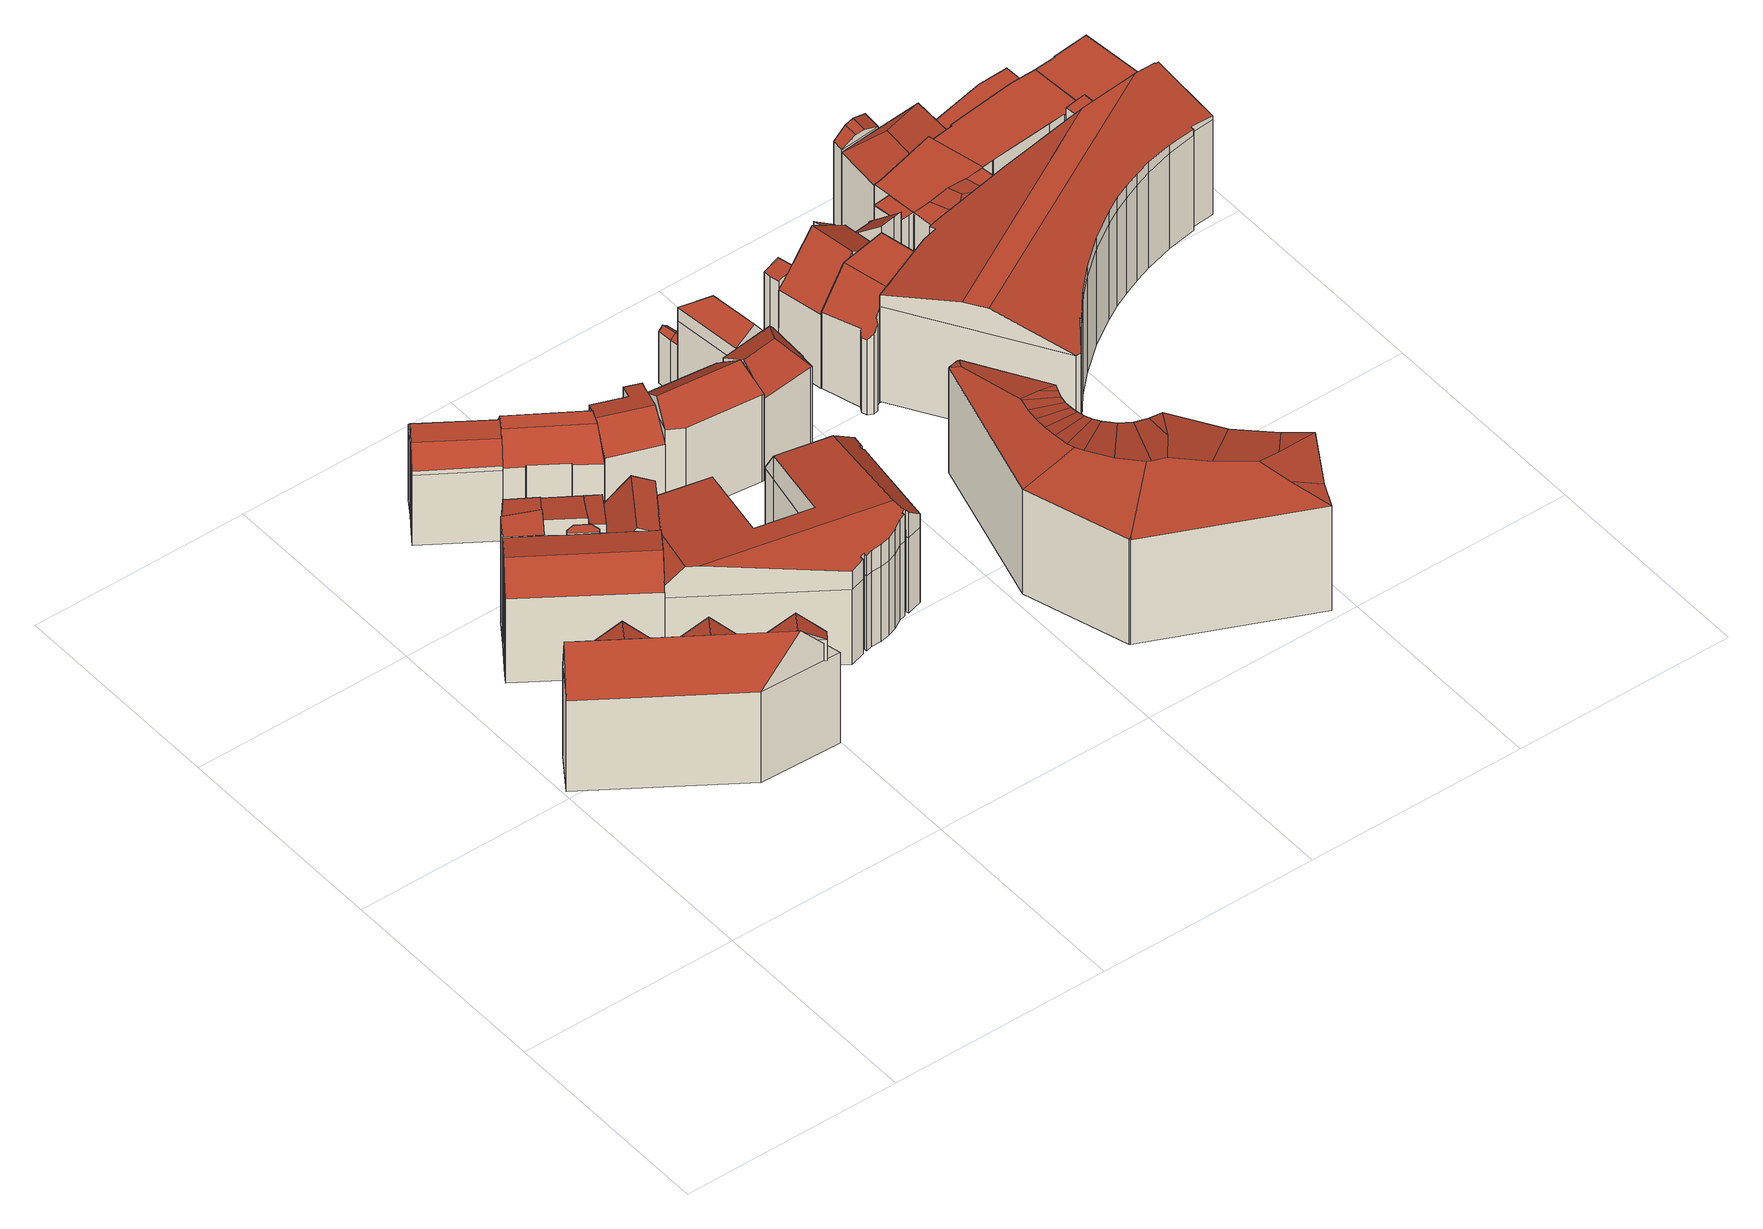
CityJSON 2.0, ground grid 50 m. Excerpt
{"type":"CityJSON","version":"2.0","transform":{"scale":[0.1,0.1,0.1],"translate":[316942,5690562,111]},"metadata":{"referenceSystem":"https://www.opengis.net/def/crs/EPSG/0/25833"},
"CityObjects":{
"building1":{"type":"Building","attributes":{"name":"Bürgeramt-Stadthaus","Gemeindeschluessel":14713000,"Dachneigung":24.89,"Dachorientierung":124.09,"MittlereTraufHoehe":135.32,"QualitaetDacherkennung":100,"ObjektHoehe":34.15,"BodenHoehe":111.83,"Geometrietyp2DReferenz":"3000","AbsoluteHoehe":145.97,"Dachflaeche":1051.51,"function":"31001_3012","roofType":"3100","measuredHeight":34.15,"storeysAboveGround":11},"children":["building1-1","building1-2","building1-3"],"geometry":[{"type":"MultiSurface","lod":"2","boundaries":[[[0,1,2,3]],[[1,4,5,2]],[[4,6,7,5]],[[6,0,3,7]],[[4,1,8]],[[0,6,9]],[[1,0,9,8]],[[6,4,8,9]],[[3,2,5,7]]],"semantics":{"surfaces":[{"type":"WallSurface"},{"type":"RoofSurface"},{"type":"GroundSurface"}],"values":[0,0,0,0,0,0,1,1,2]}}]},
"building1-1":{"type":"BuildingPart","attributes":{"Dachneigung":48.96,"Dachorientierung":-146.12,"MittlereTraufHoehe":140.83,"QualitaetDacherkennung":100,"BodenHoehe":135.32,"ObjektTeilHoehe":10.65,"Geometrietyp2DReferenz":"3000","AbsoluteHoehe":145.97,"Dachflaeche":59.89,"roofType":"3100","measuredHeight":10.65,"storeysAboveGround":4},"parents":["building1"],"geometry":[{"type":"MultiSurface","lod":"2","boundaries":[[[10,11,12,13]],[[11,14,15,12]],[[10,16,17]],[[14,11,18]],[[16,14,18,17]],[[11,10,17,18]],[[15,19,13,12]],[[14,16,19,15]],[[16,10,13,19]]],"semantics":{"surfaces":[{"type":"WallSurface"},{"type":"RoofSurface"},{"type":"GroundSurface"}],"values":[0,0,0,0,1,1,2,0,0]}}]},
"building1-2":{"type":"BuildingPart","attributes":{"Dachneigung":49.05,"Dachorientierung":-146.12,"MittlereTraufHoehe":140.83,"QualitaetDacherkennung":100,"BodenHoehe":135.32,"ObjektTeilHoehe":10.65,"Geometrietyp2DReferenz":"3000","AbsoluteHoehe":145.97,"Dachflaeche":60.77,"roofType":"3100","measuredHeight":10.65,"storeysAboveGround":4},"parents":["building1"],"geometry":[{"type":"MultiSurface","lod":"2","boundaries":[[[20,21,22,23]],[[21,24,25,22]],[[24,26,27,25]],[[26,20,23,27]],[[24,21,28]],[[20,26,29]],[[21,20,29,28]],[[26,24,28,29]],[[23,22,25,27]]],"semantics":{"surfaces":[{"type":"WallSurface"},{"type":"RoofSurface"},{"type":"GroundSurface"}],"values":[0,0,0,0,0,0,1,1,2]}}]},
"building1-3":{"type":"BuildingPart","attributes":{"Dachneigung":49.07,"Dachorientierung":-146.12,"MittlereTraufHoehe":140.83,"QualitaetDacherkennung":100,"BodenHoehe":135.32,"ObjektTeilHoehe":10.65,"Geometrietyp2DReferenz":"3000","AbsoluteHoehe":145.97,"Dachflaeche":55.73,"roofType":"3100","measuredHeight":10.65,"storeysAboveGround":4},"parents":["building1"],"geometry":[{"type":"MultiSurface","lod":"2","boundaries":[[[30,31,32,33]],[[31,34,35,32]],[[34,36,37,35]],[[36,30,33,37]],[[34,31,38]],[[30,36,39]],[[31,30,39,38]],[[36,34,38,39]],[[33,32,35,37]]],"semantics":{"surfaces":[{"type":"WallSurface"},{"type":"RoofSurface"},{"type":"GroundSurface"}],"values":[0,0,0,0,0,0,1,1,2]}}]},
"building2":{"type":"Building","attributes":{"Gemeindeschluessel":14713000,"Geometrietyp2DReferenz":"3000","function":"31001_9998","roofType":"9999"},"children":["building2-1","building2-2","building2-3","building2-4","building2-5","building2-6","building2-7"]},
"building2-1":{"type":"BuildingPart","attributes":{"Dachtyp_tdc":"tdcPolyFlatRoof","Dachneigung":0,"QualitaetDacherkennung":41,"Geometrietyp2DReferenz":"3000","roofType":"1000","measuredHeight":27.68},"parents":["building2"],"geometry":[{"type":"MultiSurface","lod":"2","boundaries":[[[40,41,42,43,44]],[[41,45,46,42]],[[45,47,48,46]],[[47,49,50,48]],[[49,51,52,53,50]],[[51,49,47,45,41,40]],[[43,42,46,48,50,53]],[[44,52,51,40]],[[44,43,53,52]]],"semantics":{"surfaces":[{"type":"WallSurface"},{"type":"RoofSurface"},{"type":"GroundSurface"},{"type":"ClosureSurface"}],"values":[0,0,0,0,0,1,2,0,3]}}]},
"building2-2":{"type":"BuildingPart","attributes":{"Dachtyp_tdc":"tdcPolyFlatRoof","Dachneigung":3.65,"QualitaetDacherkennung":38,"Geometrietyp2DReferenz":"3000","roofType":"2100","measuredHeight":24.74},"parents":["building2"],"geometry":[{"type":"MultiSurface","lod":"2","boundaries":[[[54,55,56,57]],[[55,58,59,60,56]],[[55,54,61,62,58]],[[60,63,57,56]],[[62,59,58]],[[63,60,59,62,61]],[[57,63,61,54]]],"semantics":{"surfaces":[{"type":"WallSurface"},{"type":"RoofSurface"},{"type":"GroundSurface"},{"type":"ClosureSurface"}],"values":[0,0,1,2,0,3,3]}}]},
"building2-3":{"type":"BuildingPart","attributes":{"Dachtyp_tdc":"tdcGableRoof","Dachneigung":59.49,"QualitaetDacherkennung":25,"Geometrietyp2DReferenz":"3000","roofType":"3100","measuredHeight":28.6},"parents":["building2"],"geometry":[{"type":"MultiSurface","lod":"2","boundaries":[[[52,64,65,66,53]],[[67,68,69,70,71]],[[68,72,73,69]],[[72,74,75,73]],[[74,76,77,75]],[[76,78,79,77]],[[78,80,81,79]],[[82,44,43,83]],[[78,76,74,72,68]],[[68,67,84,85,64,52,44,82,80,78]],[[43,53,66,70,69,73,75,77,79,81,83]],[[52,53,43,44]],[[67,71,84]],[[85,65,64]],[[71,70,66,65]],[[71,65,85,84]],[[82,83,81,80]]],"semantics":{"surfaces":[{"type":"WallSurface"},{"type":"RoofSurface"},{"type":"GroundSurface"},{"type":"ClosureSurface"}],"values":[0,0,0,0,0,0,0,0,1,1,2,3,0,0,3,3,3]}}]},
"building2-4":{"type":"BuildingPart","attributes":{"Dachtyp_tdc":"tdcPolyFlatRoof","Dachneigung":8.69,"QualitaetDacherkennung":30,"Geometrietyp2DReferenz":"3000","roofType":"2100","measuredHeight":25.37},"parents":["building2"],"geometry":[{"type":"MultiSurface","lod":"2","boundaries":[[[86,87,88,89]],[[87,90,91,92,88]],[[93,94,95,96,97]],[[98,86,89,99,100]],[[98,94,93,101,90,87,86]],[[89,88,92,97,96,99]],[[101,91,90]],[[93,97,92,91,101]],[[100,95,94,98]],[[99,96,95,100]]],"semantics":{"surfaces":[{"type":"WallSurface"},{"type":"RoofSurface"},{"type":"GroundSurface"},{"type":"ClosureSurface"}],"values":[0,0,0,0,1,2,0,3,0,3]}}]},
"building2-5":{"type":"BuildingPart","attributes":{"Dachtyp_tdc":"tdcPolyFlatRoof","Dachneigung":7.06,"QualitaetDacherkennung":41,"Geometrietyp2DReferenz":"3000","roofType":"2100","measuredHeight":24.85},"parents":["building2"],"geometry":[{"type":"MultiSurface","lod":"2","boundaries":[[[59,93,97,60]],[[91,102,61,63,92]],[[91,101,93,59,62,102]],[[63,60,97,92]],[[62,61,102]],[[59,60,63,61,62]],[[92,97,93,101,91]]],"semantics":{"surfaces":[{"type":"WallSurface"},{"type":"RoofSurface"},{"type":"GroundSurface"},{"type":"ClosureSurface"}],"values":[0,0,1,2,0,3,3]}}]},
"building2-6":{"type":"BuildingPart","attributes":{"Dachtyp_tdc":"tdcPolyFlatRoof","Dachneigung":0,"QualitaetDacherkennung":68,"Geometrietyp2DReferenz":"3000","roofType":"1000","measuredHeight":27.63},"parents":["building2"],"geometry":[{"type":"MultiSurface","lod":"2","boundaries":[[[103,104,82,83,63,61]],[[105,106,54,57,81,80]],[[106,105,104,103]],[[63,83,81,57]],[[80,82,104,105]],[[80,81,83,82]],[[61,54,106,103]],[[61,63,57,54]]],"semantics":{"surfaces":[{"type":"WallSurface"},{"type":"RoofSurface"},{"type":"GroundSurface"},{"type":"ClosureSurface"}],"values":[0,0,1,2,0,3,0,3]}}]},
"building2-7":{"type":"BuildingPart","attributes":{"Dachtyp_tdc":"tdcGableRoof","Dachneigung":52.25,"QualitaetDacherkennung":9,"Geometrietyp2DReferenz":"3000","roofType":"3100","measuredHeight":28.27},"parents":["building2"],"geometry":[{"type":"MultiSurface","lod":"2","boundaries":[[[107,71,70,108]],[[95,107,108,96]],[[107,95,109]],[[71,107,109,110,84]],[[95,100,65,85,110,109]],[[108,70,66,99,96]],[[65,66,70,71]],[[100,99,66,65]],[[95,96,99,100]],[[84,110,85]],[[71,84,85,65]]],"semantics":{"surfaces":[{"type":"WallSurface"},{"type":"RoofSurface"},{"type":"GroundSurface"},{"type":"ClosureSurface"}],"values":[0,0,0,1,1,2,3,0,3,0,3]}}]},
"building3":{"type":"Building","attributes":{"Dachtyp_tdc":"tdcFreeFormRoof","Gemeindeschluessel":14713000,"Dachneigung":44.05,"QualitaetDacherkennung":53,"Geometrietyp2DReferenz":"3000","function":"31001_9998","roofType":"5000","measuredHeight":23.63},"geometry":[{"type":"MultiSurface","lod":"2","boundaries":[[[111,112,113,114]],[[112,115,116,113]],[[115,117,118,116]],[[117,119,120,118]],[[119,121,122,120]],[[121,123,124,122]],[[123,125,126,124]],[[125,127,128,126]],[[127,129,130,128]],[[129,131,132,130]],[[131,133,134,132]],[[133,135,136,134]],[[135,137,138,136]],[[137,139,140,138]],[[139,111,114,140]],[[141,142,143,144]],[[145,146,147,148,117,115,149,150,151,152,153]],[[142,145,153,143]],[[133,143,153,135]],[[135,153,152,137]],[[137,152,151,139]],[[139,151,150,111]],[[111,150,149,112]],[[112,149,115]],[[119,148,147,121]],[[117,148,119]],[[121,147,146,123]],[[123,146,145,125]],[[125,145,142,127]],[[131,144,143,133]],[[129,141,144,131]],[[127,142,141,129]],[[114,113,116,118,120,122,124,126,128,130,132,134,136,138,140]]],"semantics":{"surfaces":[{"type":"WallSurface"},{"type":"RoofSurface"},{"type":"GroundSurface"}],"values":[0,0,0,0,0,0,0,0,0,0,0,0,0,0,0,1,1,1,0,0,0,0,0,0,0,0,0,0,0,0,0,0,2]}}]},
"building4":{"type":"Building","attributes":{"Gemeindeschluessel":14713000,"Geometrietyp2DReferenz":"3000","function":"31001_9998","roofType":"9999"},"children":["building4-1","building4-2"]},
"building4-1":{"type":"BuildingPart","attributes":{"Dachtyp_tdc":"tdcPolyFlatRoof","Dachneigung":18.96,"QualitaetDacherkennung":36,"Geometrietyp2DReferenz":"3000","roofType":"2100","measuredHeight":18.12},"parents":["building4"],"geometry":[{"type":"MultiSurface","lod":"2","boundaries":[[[154,155,156,157]],[[155,158,159,156]],[[158,160,161,159]],[[162,160,158,155,154,163]],[[164,157,156,159,161,165]],[[154,157,164,163]],[[165,161,160,162]],[[164,165,162,163]]],"semantics":{"surfaces":[{"type":"WallSurface"},{"type":"RoofSurface"},{"type":"GroundSurface"},{"type":"ClosureSurface"}],"values":[0,0,0,1,2,3,3,3]}}]},
"building4-2":{"type":"BuildingPart","attributes":{"Dachtyp_tdc":"tdcCutGableRoof","Dachneigung":50.94,"QualitaetDacherkennung":63,"Geometrietyp2DReferenz":"3000","roofType":"9999","measuredHeight":24.36},"parents":["building4"],"geometry":[{"type":"MultiSurface","lod":"2","boundaries":[[[166,167,168,169]],[[167,170,154,157,168]],[[171,172,173,161,160]],[[172,174,175,173]],[[174,176,177,175]],[[176,178,179,177]],[[178,180,181,179]],[[180,182,183,181]],[[182,184,185,183]],[[184,186,187,185]],[[186,188,189,187]],[[188,190,191,189]],[[190,192,193,191]],[[192,194,195,193]],[[194,166,169,195]],[[176,174,172,171,196,197,170,167,166,194]],[[192,190,188,186,184,182,180,178]],[[194,192,178,176]],[[169,168,157,164,165,161,173,175,177,179,181,183,185,187,189,191,193,195]],[[163,154,170,197]],[[163,164,157,154]],[[162,163,197,196]],[[162,165,164,163]],[[171,160,162,196]],[[160,161,165,162]]],"semantics":{"surfaces":[{"type":"WallSurface"},{"type":"RoofSurface"},{"type":"GroundSurface"},{"type":"ClosureSurface"}],"values":[0,0,0,0,0,0,0,0,0,0,0,0,0,0,0,1,1,1,2,0,3,0,3,0,3]}}]},
"building5":{"type":"Building","attributes":{"Dachtyp_tdc":"tdcFreeFormRoof","Gemeindeschluessel":14713000,"Dachneigung":3.99,"QualitaetDacherkennung":15,"Geometrietyp2DReferenz":"3000","function":"31001_9998","roofType":"5000","measuredHeight":27.13},"geometry":[{"type":"MultiSurface","lod":"2","boundaries":[[[198,199,200,201]],[[202,203,204,205,199,198]],[[206,207,208,209]],[[210,211,207,206]],[[209,208,203,202]],[[212,213,214,215]],[[215,214,216,217]],[[217,216,218,219]],[[219,218,220,221]],[[221,220,222,223]],[[223,222,224,225]],[[225,224,226,227]],[[227,226,211,210]],[[228,229,230,231,232,233,234,235,236,237,238,239,240,241,242,243,244,245,246,247,248,249,250,251,252,253,254,255,256,257,258,259,260,261,262,263]],[[219,221,229,228]],[[221,223,230,229]],[[223,225,231,230]],[[225,227,232,231]],[[227,210,233,232]],[[210,206,234,233]],[[206,209,235,234]],[[209,202,236,235]],[[202,198,237,236]],[[198,201,238,237]],[[201,264,239,238]],[[264,265,240,239]],[[265,266,241,240]],[[266,267,242,241]],[[267,268,243,242]],[[268,269,244,243]],[[269,270,245,244]],[[270,271,246,245]],[[271,272,247,246]],[[272,273,248,247]],[[273,274,249,248]],[[274,275,250,249]],[[275,276,251,250]],[[276,277,252,251]],[[277,278,253,252]],[[278,279,254,253]],[[279,280,255,254]],[[280,281,256,255]],[[281,282,257,256]],[[282,283,258,257]],[[283,284,259,258]],[[284,285,260,259]],[[285,212,261,260]],[[212,215,262,261]],[[215,217,263,262]],[[217,219,228,263]],[[211,226,224,222,220,218,216,214,213,286,287,204,203,208,207]],[[199,205,200]],[[288,289,290,291,292]],[[293,277,294,295,296,297,298,299,300]],[[301,302,293,300,287,286,303,304,305,306,307]],[[308,309,288,292,200,205,204,287,300,299]],[[269,309,308,270]],[[268,288,309,269]],[[270,308,299,271]],[[281,307,306,282]],[[280,301,307,281]],[[282,306,305,283]],[[283,305,304,284]],[[284,304,303,285]],[[285,303,286,213,212]],[[279,302,301,280]],[[278,293,302,279]],[[271,299,298,272]],[[272,298,297,273]],[[273,297,296,274]],[[274,296,295,275]],[[275,295,294,276]],[[276,294,277]],[[277,293,278]],[[264,292,291,265]],[[201,200,292,264]],[[265,291,290,266]],[[266,290,289,267]],[[267,289,288,268]]],"semantics":{"surfaces":[{"type":"WallSurface"},{"type":"GroundSurface"},{"type":"RoofSurface"}],"values":[0,0,0,0,0,0,0,0,0,0,0,0,0,1,0,0,0,0,0,0,0,0,0,0,0,0,0,0,0,0,0,0,0,0,0,0,0,0,0,0,0,0,0,0,0,0,0,0,0,0,2,2,2,2,2,2,0,0,0,0,0,0,0,0,0,0,0,0,0,0,0,0,0,0,0,0,0,0,0]}}]},
"building6":{"type":"Building","attributes":{"Dachtyp_tdc":"tdcFreeFormRoof","Gemeindeschluessel":14713000,"Dachneigung":37.23,"QualitaetDacherkennung":17,"Geometrietyp2DReferenz":"3000","function":"31001_9998","roofType":"5000","measuredHeight":24.18},"geometry":[{"type":"MultiSurface","lod":"2","boundaries":[[[310,311,312,313]],[[311,314,315,312]],[[314,316,317,315]],[[316,318,319,317]],[[318,320,321,319]],[[320,322,323,321]],[[322,310,313,323]],[[322,324,325,310]],[[320,318,316,314,311,325,324]],[[311,310,325]],[[322,320,324]],[[313,312,315,317,319,321,323]]],"semantics":{"surfaces":[{"type":"WallSurface"},{"type":"RoofSurface"},{"type":"GroundSurface"}],"values":[0,0,0,0,0,0,0,1,1,0,0,2]}}]},
"building7":{"type":"Building","attributes":{"Dachtyp_tdc":"tdcFreeFormRoof","Gemeindeschluessel":14713000,"Dachneigung":37.22,"QualitaetDacherkennung":48,"Geometrietyp2DReferenz":"3000","function":"31001_9998","roofType":"5000","measuredHeight":27.06},"geometry":[{"type":"MultiSurface","lod":"2","boundaries":[[[326,327,328,329]],[[327,330,331,328]],[[330,332,333,331]],[[332,334,335,333]],[[334,336,337,335]],[[336,338,339,337]],[[338,326,329,339]],[[340,330,327,341]],[[336,334,332,340,341,326,338]],[[332,330,340]],[[327,326,341]],[[329,328,331,333,335,337,339]]],"semantics":{"surfaces":[{"type":"WallSurface"},{"type":"RoofSurface"},{"type":"GroundSurface"}],"values":[0,0,0,0,0,0,0,1,1,0,0,2]}}]},
"building8":{"type":"Building","attributes":{"Gemeindeschluessel":14713000,"Geometrietyp2DReferenz":"3000","function":"31001_9998","roofType":"9999"},"children":["building8-1","building8-2","building8-3"]},
"building8-1":{"type":"BuildingPart","attributes":{"Dachtyp_tdc":"tdcHipAndGableRoof","Dachneigung":49.66,"QualitaetDacherkennung":41,"Geometrietyp2DReferenz":"3000","roofType":"5000","measuredHeight":27.04},"parents":["building8"],"geometry":[{"type":"MultiSurface","lod":"2","boundaries":[[[342,343,344,345]],[[343,346,347,348,344]],[[349,350,351,352,353]],[[350,354,355,351]],[[354,356,357,355]],[[356,358,359,357]],[[358,360,361,359]],[[360,342,345,361]],[[356,354,350,349,362,363]],[[362,364,346,343,342,363]],[[342,360,358,356,363]],[[345,344,348,365,352,351,355,357,359,361]],[[366,364,362]],[[365,348,347,367]],[[367,347,346,364,366]],[[349,353,367,366,362]],[[365,367,353,352]]],"semantics":{"surfaces":[{"type":"WallSurface"},{"type":"RoofSurface"},{"type":"GroundSurface"},{"type":"ClosureSurface"}],"values":[0,0,0,0,0,0,0,0,1,1,1,2,0,3,3,0,3]}}]},
"building8-2":{"type":"BuildingPart","attributes":{"Dachtyp_tdc":"tdcGableRoof","Dachneigung":36.57,"QualitaetDacherkennung":61,"Geometrietyp2DReferenz":"3000","roofType":"3100","measuredHeight":14.4},"parents":["building8"],"geometry":[{"type":"MultiSurface","lod":"2","boundaries":[[[368,369,370,371]],[[369,372,373,370]],[[372,374,375,373]],[[376,377,378,374]],[[368,378,377,369]],[[369,377,376,372]],[[372,376,374]],[[375,371,370,373]],[[368,371,375,374]],[[374,378,368]]],"semantics":{"surfaces":[{"type":"WallSurface"},{"type":"RoofSurface"},{"type":"GroundSurface"},{"type":"ClosureSurface"}],"values":[0,0,0,1,1,0,0,2,3,3]}}]},
"building8-3":{"type":"BuildingPart","attributes":{"Dachtyp_tdc":"tdcHipAndGableRoof","Dachneigung":54.28,"QualitaetDacherkennung":60,"Geometrietyp2DReferenz":"3000","roofType":"5000","measuredHeight":27.08},"parents":["building8"],"geometry":[{"type":"MultiSurface","lod":"2","boundaries":[[[379,380,371,381]],[[380,368,371]],[[382,375,374]],[[382,383,384,375]],[[383,353,352,384]],[[347,379,381,348]],[[385,386,387,383,388]],[[389,390,387,386]],[[383,387,390,364,366,353]],[[347,346,389,386,379]],[[380,385,388,382]],[[382,388,383]],[[379,386,385,380]],[[381,371,375,384,352,365,348]],[[374,378,368,380,382]],[[374,375,371,368]],[[374,368,378]],[[348,365,367,347]],[[365,352,353,367]],[[390,389,346,364]],[[366,367,353]],[[364,346,347,367,366]]],"semantics":{"surfaces":[{"type":"WallSurface"},{"type":"RoofSurface"},{"type":"GroundSurface"},{"type":"ClosureSurface"}],"values":[0,0,0,0,0,0,1,1,1,0,0,0,0,2,0,3,3,3,3,0,0,3]}}]},
"building9":{"type":"Building","attributes":{"Dachtyp_tdc":"tdcGableRoof","Gemeindeschluessel":14713000,"Dachneigung":37.45,"QualitaetDacherkennung":74,"Geometrietyp2DReferenz":"3000","function":"31001_9998","roofType":"3100","measuredHeight":14.29},"geometry":[{"type":"MultiSurface","lod":"2","boundaries":[[[369,391,392,393]],[[391,394,395,392]],[[394,372,396,395]],[[372,369,393,396]],[[394,391,397]],[[369,372,377]],[[391,369,377,397]],[[372,394,397,377]],[[393,392,395,396]]],"semantics":{"surfaces":[{"type":"WallSurface"},{"type":"RoofSurface"},{"type":"GroundSurface"}],"values":[0,0,0,0,0,0,1,1,2]}}]},
"building10":{"type":"Building","attributes":{"Dachtyp_tdc":"tdcFreeFormRoof","Gemeindeschluessel":14713000,"Dachneigung":15.91,"QualitaetDacherkennung":11,"Geometrietyp2DReferenz":"3000","function":"31001_2000","roofType":"5000","measuredHeight":31.53},"geometry":[{"type":"MultiSurface","lod":"2","boundaries":[[[398,399,400,401]],[[399,402,403,400]],[[402,404,405,403]],[[404,406,407,405]],[[406,408,409,407]],[[408,410,411,409]],[[410,412,413,411]],[[412,414,415,413]],[[414,416,417,415]],[[416,418,419,417]],[[418,420,421,419]],[[420,422,423,421]],[[422,424,425,423]],[[424,426,427,425]],[[426,428,429,427]],[[428,430,431,429]],[[430,432,433,431]],[[432,434,435,433]],[[434,436,437,435]],[[436,438,439,437]],[[438,440,441,439]],[[440,442,443,441]],[[442,444,445,443]],[[444,446,447,445]],[[446,398,401,447]],[[448,449,450,446,444]],[[448,444,442]],[[451,452,453,454,455,456,457,458,449,448,442,440]],[[459,460,461,462,451,440,438]],[[459,438,436]],[[463,464,465,466,467,460,459,436,434]],[[463,434,432]],[[468,464,463,432,430]],[[468,430,428]],[[465,464,468,428,426]],[[469,466,465,426,424]],[[469,424,422]],[[467,466,469,422,420]],[[461,460,467,420,418]],[[462,461,418,416]],[[452,451,462,416,414]],[[453,452,414,412]],[[454,453,412,410]],[[455,454,410,408]],[[456,455,408,406]],[[457,456,406,404]],[[470,458,457,404,402]],[[470,402,399]],[[450,449,458,470,399,398]],[[450,398,446]],[[401,400,403,405,407,409,411,413,415,417,419,421,423,425,427,429,431,433,435,437,439,441,443,445,447]]],"semantics":{"surfaces":[{"type":"WallSurface"},{"type":"RoofSurface"},{"type":"GroundSurface"}],"values":[0,0,0,0,0,0,0,0,0,0,0,0,0,0,0,0,0,0,0,0,0,0,0,0,0,1,1,1,1,1,1,1,1,1,1,1,1,1,1,1,1,1,1,1,1,1,1,1,1,1,2]}}]},
"building11":{"type":"Building","attributes":{"Dachtyp_tdc":"tdcCutGableRoof","Gemeindeschluessel":14713000,"Dachneigung":50.89,"QualitaetDacherkennung":46,"Geometrietyp2DReferenz":"3000","function":"31001_9998","roofType":"9999","measuredHeight":27.84},"geometry":[{"type":"MultiSurface","lod":"2","boundaries":[[[471,472,473,474]],[[472,475,476,473]],[[475,477,478,476]],[[479,480,477,475]],[[472,471,481,482,483,484,485,486,487,488,489,490]],[[475,472,490,479]],[[478,491,492,493,494,495,496,497,498,499,500,501,502,474,473,476]],[[477,480,491,478]],[[480,479,492,491]],[[479,490,493,492]],[[490,489,494,493]],[[489,488,495,494]],[[488,487,496,495]],[[487,486,497,496]],[[486,485,498,497]],[[485,484,499,498]],[[484,483,500,499]],[[483,482,501,500]],[[482,481,502,501]],[[481,471,474,502]]],"semantics":{"surfaces":[{"type":"WallSurface"},{"type":"RoofSurface"},{"type":"GroundSurface"}],"values":[0,0,0,1,1,1,2,0,0,0,0,0,0,0,0,0,0,0,0,0]}}]},
"building12":{"type":"Building","attributes":{"Gemeindeschluessel":14713000,"Geometrietyp2DReferenz":"3000","function":"31001_9998","roofType":"9999"},"children":["building12-1","building12-2","building12-3","building12-4"]},
"building12-1":{"type":"BuildingPart","attributes":{"Dachtyp_tdc":"tdcGableRoof","Dachneigung":46.3,"QualitaetDacherkennung":36,"Geometrietyp2DReferenz":"3000","roofType":"3100","measuredHeight":28.8},"parents":["building12"],"geometry":[{"type":"MultiSurface","lod":"2","boundaries":[[[503,504,505,506,507]],[[504,508,509,505]],[[508,510,511,512,509]],[[513,514,515,516,517,518]],[[519,520,521,522]],[[520,523,524,521]],[[523,525,526,524]],[[520,519,527,514,513,510,508,504]],[[504,503,528,525,523,520]],[[506,505,509,512,517,516,522,521,524,526]],[[513,518,511,510]],[[518,517,512,511]],[[527,515,514]],[[522,516,515,527,519]],[[507,528,503]],[[506,526,525,528,507]]],"semantics":{"surfaces":[{"type":"WallSurface"},{"type":"RoofSurface"},{"type":"GroundSurface"},{"type":"ClosureSurface"}],"values":[0,0,0,0,0,0,0,1,1,2,0,3,0,3,0,3]}}]},
"building12-2":{"type":"BuildingPart","attributes":{"Dachtyp_tdc":"tdcPolyFlatRoof","Dachneigung":40.62,"QualitaetDacherkennung":53,"Geometrietyp2DReferenz":"3000","roofType":"2100","measuredHeight":27.03},"parents":["building12"],"geometry":[{"type":"MultiSurface","lod":"2","boundaries":[[[511,529,530,512]],[[529,531,532,530]],[[531,533,534,532]],[[533,535,536,534]],[[535,518,517,536]],[[518,535,533,531,529,511]],[[512,530,532,534,536,517]],[[512,517,518,511]]],"semantics":{"surfaces":[{"type":"WallSurface"},{"type":"RoofSurface"},{"type":"GroundSurface"},{"type":"ClosureSurface"}],"values":[0,0,0,0,0,1,2,3]}}]},
"building12-3":{"type":"BuildingPart","attributes":{"Dachtyp_tdc":"tdcPolyFlatRoof","Dachneigung":43.21,"QualitaetDacherkennung":47,"Geometrietyp2DReferenz":"3000","roofType":"2100","measuredHeight":29.05},"parents":["building12"],"geometry":[{"type":"MultiSurface","lod":"2","boundaries":[[[515,537,538,516]],[[537,539,540,538]],[[539,541,542,540]],[[541,543,544,542]],[[543,545,546,544]],[[545,547,548,546]],[[547,549,550,548]],[[549,551,519,522,550]],[[551,549,547,545,543,541,539,537,515,527]],[[516,538,540,542,544,546,548,550,522]],[[527,519,551]],[[515,516,522,519,527]]],"semantics":{"surfaces":[{"type":"WallSurface"},{"type":"RoofSurface"},{"type":"GroundSurface"},{"type":"ClosureSurface"}],"values":[0,0,0,0,0,0,0,0,1,2,0,3]}}]},
"building12-4":{"type":"BuildingPart","attributes":{"Dachtyp_tdc":"tdcPolyFlatRoof","Dachneigung":14.56,"QualitaetDacherkennung":49,"Geometrietyp2DReferenz":"3000","roofType":"2100","measuredHeight":21.99},"parents":["building12"],"geometry":[{"type":"MultiSurface","lod":"2","boundaries":[[[552,553,554,555]],[[553,556,557,554]],[[556,507,506,557]],[[558,552,555,526,525]],[[558,528,507,556,553,552]],[[555,554,557,506,526]],[[558,525,528]],[[525,526,506,507,528]]],"semantics":{"surfaces":[{"type":"WallSurface"},{"type":"RoofSurface"},{"type":"GroundSurface"},{"type":"ClosureSurface"}],"values":[0,0,0,0,1,2,0,3]}}]},
"building13":{"type":"Building","attributes":{"Dachtyp_tdc":"tdcFreeFormRoof","Gemeindeschluessel":14713000,"Dachneigung":42.66,"QualitaetDacherkennung":13,"Geometrietyp2DReferenz":"3000","function":"31001_9998","roofType":"5000","measuredHeight":7.42},"geometry":[{"type":"MultiSurface","lod":"2","boundaries":[[[559,560,561,562]],[[560,563,564,561]],[[563,565,566,564]],[[565,567,568,566]],[[567,569,570,568]],[[569,571,572,570]],[[571,573,574,572]],[[573,559,562,574]],[[565,563,560,575]],[[560,559,573,569,575]],[[569,567,565,575]],[[573,571,569]],[[562,561,564,566,568,570,572,574]]],"semantics":{"surfaces":[{"type":"WallSurface"},{"type":"RoofSurface"},{"type":"GroundSurface"}],"values":[0,0,0,0,0,0,0,0,1,1,1,1,2]}}]},
"building14":{"type":"Building","attributes":{"Dachtyp_tdc":"tdcPolyFlatRoof","Gemeindeschluessel":14713000,"Dachneigung":0,"QualitaetDacherkennung":20,"Geometrietyp2DReferenz":"3000","function":"31001_9998","roofType":"1000","measuredHeight":8.38},"geometry":[{"type":"MultiSurface","lod":"2","boundaries":[[[576,577,578,579]],[[577,580,581,578]],[[580,582,583,581]],[[582,584,585,583]],[[584,586,587,585]],[[586,588,589,587]],[[588,590,591,589]],[[590,576,579,591]],[[590,588,586,584,582,580,577,576]],[[579,578,581,583,585,587,589,591]]],"semantics":{"surfaces":[{"type":"WallSurface"},{"type":"RoofSurface"},{"type":"GroundSurface"}],"values":[0,0,0,0,0,0,0,0,1,2]}}]},
"building15":{"type":"Building","attributes":{"Dachtyp_tdc":"tdcFreeFormRoof","Gemeindeschluessel":14713000,"Dachneigung":19.97,"QualitaetDacherkennung":21,"Geometrietyp2DReferenz":"3000","function":"31001_2000","roofType":"5000","measuredHeight":31.17},"geometry":[{"type":"MultiSurface","lod":"2","boundaries":[[[592,593,594,595]],[[593,596,597,594]],[[596,598,599,597]],[[598,600,601,599]],[[600,602,603,601]],[[602,604,605,603]],[[604,606,607,605]],[[606,608,609,607]],[[608,610,611,609]],[[610,612,613,611]],[[612,614,615,613]],[[614,616,617,615]],[[616,618,619,617]],[[618,620,621,619]],[[620,622,623,621]],[[622,624,625,623]],[[624,626,627,625]],[[626,628,629,627]],[[628,630,631,629]],[[630,632,633,631]],[[632,634,635,633]],[[634,636,637,635]],[[636,638,639,637]],[[638,640,641,639]],[[640,642,643,641]],[[616,644,645,646,647,648,649,650,651,652,653,654,655,656,657,658,659,660,661,662,663]],[[664,665,666,667,668,669,670,671,672,673]],[[674,673,672,662,661]],[[634,664,673,674,636]],[[636,674,661,638]],[[620,671,670,622]],[[618,663,662,672,671,620]],[[622,670,669,624]],[[624,669,668,626]],[[626,668,667,628]],[[628,667,666,630]],[[630,666,665,632]],[[632,665,664,634]],[[616,663,618]],[[638,661,660,640]],[[640,660,659,642]],[[642,659,658,675]],[[675,658,657,676]],[[676,657,656,677]],[[677,656,655,592]],[[592,655,654,593]],[[593,654,653,596]],[[596,653,652,598]],[[598,652,651,600]],[[600,651,650,602]],[[602,650,649,604]],[[604,649,648,606]],[[606,648,647,608]],[[608,647,646,610]],[[610,646,645,612]],[[612,645,644,614]],[[614,644,616]],[[643,678,679,680,595,594,597,599,601,603,605,607,609,611,613,615,617,619,621,623,625,627,629,631,633,635,637,639,641]],[[642,675,678,643]],[[675,676,679,678]],[[676,677,680,679]],[[677,592,595,680]]],"semantics":{"surfaces":[{"type":"WallSurface"},{"type":"RoofSurface"},{"type":"GroundSurface"}],"values":[0,0,0,0,0,0,0,0,0,0,0,0,0,0,0,0,0,0,0,0,0,0,0,0,0,1,1,1,0,0,0,0,0,0,0,0,0,0,0,0,0,0,0,0,0,0,0,0,0,0,0,0,0,0,0,0,0,2,0,0,0,0]}}]},
"building16":{"type":"Building","attributes":{"Gemeindeschluessel":14713000,"Dachneigung":90,"Dachorientierung":0,"MittlereTraufHoehe":138.77,"QualitaetDacherkennung":71,"ObjektHoehe":24.82,"BodenHoehe":113.95,"Geometrietyp2DReferenz":"3000","AbsoluteHoehe":138.77,"Dachflaeche":342.77,"function":"31001_9998","roofType":"1000","measuredHeight":24.82,"storeysAboveGround":8},"children":["building16-1","building16-2","building16-3","building16-4"],"geometry":[{"type":"MultiSurface","lod":"2","boundaries":[[[681,682,683,684]],[[685,686,687,688]],[[685,689,690,686]],[[689,691,692,690]],[[691,693,694,692]],[[693,695,696,694]],[[695,697,698,696]],[[699,700,701,702]],[[700,703,704,701]],[[703,705,706,704]],[[705,681,684,706]],[[705,703,700,699,697,695,693,691,689,685,688,682,681]],[[684,683,687,686,690,692,694,696,698,702,701,704,706]],[[688,687,683,682]],[[702,698,697,699]]],"semantics":{"surfaces":[{"type":"WallSurface"},{"type":"RoofSurface"},{"type":"GroundSurface"},{"type":"ClosureSurface"}],"values":[0,0,0,0,0,0,0,0,0,0,0,1,2,3,3]}}]},
"building16-1":{"type":"BuildingPart","attributes":{"Dachneigung":82.64,"Dachorientierung":-18.5,"MittlereTraufHoehe":138.45,"QualitaetDacherkennung":53,"BodenHoehe":113.95,"ObjektTeilHoehe":25.39,"Geometrietyp2DReferenz":"3000","AbsoluteHoehe":139.35,"Dachflaeche":146.69,"roofType":"5000","measuredHeight":25.39,"storeysAboveGround":8},"parents":["building16"],"geometry":[{"type":"MultiSurface","lod":"2","boundaries":[[[707,708,709,710]],[[708,711,712,709]],[[711,713,714,712]],[[715,716,717,713,711]],[[715,711,708]],[[715,708,707,718,716]],[[714,719,710,709,712]],[[720,717,716]],[[719,714,713,717,720]],[[718,720,716]],[[719,720,718,707,710]]],"semantics":{"surfaces":[{"type":"WallSurface"},{"type":"RoofSurface"},{"type":"GroundSurface"},{"type":"ClosureSurface"}],"values":[0,0,0,1,1,1,2,0,3,0,3]}}]},
"building16-2":{"type":"BuildingPart","attributes":{"Dachneigung":90,"Dachorientierung":0,"MittlereTraufHoehe":141.95,"QualitaetDacherkennung":65,"BodenHoehe":113.95,"ObjektTeilHoehe":28,"Geometrietyp2DReferenz":"3000","AbsoluteHoehe":141.95,"Dachflaeche":29.28,"roofType":"1000","measuredHeight":28,"storeysAboveGround":9},"parents":["building16"],"geometry":[{"type":"MultiSurface","lod":"2","boundaries":[[[721,722,723,724]],[[722,725,699,702,723]],[[726,727,728,698,697]],[[727,729,730,728]],[[729,721,724,730]],[[729,727,726,725,722,721]],[[724,723,702,698,728,730]],[[697,699,725,726]],[[697,698,702,699]]],"semantics":{"surfaces":[{"type":"WallSurface"},{"type":"RoofSurface"},{"type":"GroundSurface"},{"type":"ClosureSurface"}],"values":[0,0,0,0,0,1,2,0,3]}}]},
"building16-3":{"type":"BuildingPart","attributes":{"Dachneigung":90,"Dachorientierung":0,"MittlereTraufHoehe":138.72,"QualitaetDacherkennung":97,"BodenHoehe":113.95,"ObjektTeilHoehe":24.76,"Geometrietyp2DReferenz":"3000","AbsoluteHoehe":138.72,"Dachflaeche":25.39,"roofType":"1000","measuredHeight":24.76,"storeysAboveGround":8},"parents":["building16"],"geometry":[{"type":"MultiSurface","lod":"2","boundaries":[[[731,732,733,734]],[[735,736,737,714]],[[736,731,734,737]],[[736,735,732,731]],[[734,733,714,737]],[[714,733,732,735]]],"semantics":{"surfaces":[{"type":"WallSurface"},{"type":"RoofSurface"},{"type":"GroundSurface"},{"type":"ClosureSurface"}],"values":[0,0,0,1,2,3]}}]},
"building16-4":{"type":"BuildingPart","attributes":{"Dachneigung":90,"Dachorientierung":0,"MittlereTraufHoehe":138.75,"QualitaetDacherkennung":81,"BodenHoehe":113.95,"ObjektTeilHoehe":24.8,"Geometrietyp2DReferenz":"3000","AbsoluteHoehe":138.75,"Dachflaeche":207.74,"roofType":"1000","measuredHeight":24.8,"storeysAboveGround":8},"parents":["building16"],"geometry":[{"type":"MultiSurface","lod":"2","boundaries":[[[738,733,732]],[[738,739,740,733]],[[739,741,742,740]],[[741,743,744,742]],[[743,745,746,744]],[[745,688,687,746]],[[682,747,710,683]],[[747,707,710]],[[682,688,745,743,741,739,738,748,717,720,718,747]],[[719,714,733,740,742,744,746,687,683,710]],[[718,707,747]],[[713,717,748,735]],[[714,719,720,717,713]],[[719,710,707,718,720]],[[732,735,748,738]],[[732,733,714,713,735]],[[683,687,688,682]]],"semantics":{"surfaces":[{"type":"WallSurface"},{"type":"RoofSurface"},{"type":"GroundSurface"},{"type":"ClosureSurface"}],"values":[0,0,0,0,0,0,0,0,1,2,0,0,3,3,0,3,3]}}]},
"building17":{"type":"Building","attributes":{"Gemeindeschluessel":14713000,"Dachneigung":83.57,"Dachorientierung":-176.06,"MittlereTraufHoehe":137.56,"QualitaetDacherkennung":17,"ObjektHoehe":24.94,"BodenHoehe":113.51,"Geometrietyp2DReferenz":"3000","AbsoluteHoehe":138.45,"Dachflaeche":213.28,"function":"31001_9998","roofType":"5000","measuredHeight":24.94,"storeysAboveGround":8},"children":["building17-1","building17-2"],"geometry":[{"type":"MultiSurface","lod":"2","boundaries":[[[749,750,751,752,753]],[[750,754,755,751]],[[754,756,757,755]],[[756,758,759,757]],[[758,760,761,759]],[[762,763,764,765]],[[763,766,767,768,764]],[[769,754,750,749,770,766,763]],[[769,763,762,760]],[[769,760,758,756,754]],[[752,751,755,757,759,761,765,764,768,771]],[[765,761,760,762]],[[770,772,767,766]],[[772,771,768,767]],[[753,772,770,749]],[[753,752,771,772]]],"semantics":{"surfaces":[{"type":"WallSurface"},{"type":"RoofSurface"},{"type":"GroundSurface"},{"type":"ClosureSurface"}],"values":[0,0,0,0,0,0,0,1,1,1,2,3,0,3,0,3]}}]},
"building17-1":{"type":"BuildingPart","attributes":{"Dachneigung":66.21,"Dachorientierung":-176.56,"MittlereTraufHoehe":137.93,"QualitaetDacherkennung":67,"BodenHoehe":113.51,"ObjektTeilHoehe":25.96,"Geometrietyp2DReferenz":"3000","AbsoluteHoehe":139.47,"Dachflaeche":35.79,"roofType":"9999","measuredHeight":25.96,"storeysAboveGround":9},"parents":["building17"],"geometry":[{"type":"MultiSurface","lod":"2","boundaries":[[[773,774,775,761,760]],[[774,776,777,775]],[[776,778,762,765,777]],[[774,773,779,780]],[[776,774,780,781]],[[778,776,781,782]],[[773,778,782,779]],[[781,780,779,782]],[[761,775,777,765]],[[760,762,778,773]],[[760,761,765,762]]],"semantics":{"surfaces":[{"type":"WallSurface"},{"type":"RoofSurface"},{"type":"GroundSurface"},{"type":"ClosureSurface"}],"values":[0,0,0,1,0,1,0,1,2,0,3]}}]},
"building17-2":{"type":"BuildingPart","attributes":{"Dachneigung":90,"Dachorientierung":0,"MittlereTraufHoehe":133.3,"QualitaetDacherkennung":53,"BodenHoehe":113.51,"ObjektTeilHoehe":19.79,"Geometrietyp2DReferenz":"3000","AbsoluteHoehe":133.3,"Dachflaeche":175.97,"roofType":"1000","measuredHeight":19.79,"storeysAboveGround":7},"parents":["building17"],"geometry":[{"type":"MultiSurface","lod":"2","boundaries":[[[783,784,785,786]],[[784,753,752,785]],[[767,787,788,768]],[[787,789,790,788]],[[789,791,792,790]],[[791,793,794,792]],[[793,795,796,794]],[[795,797,798,796]],[[797,783,786,798]],[[797,795,793,791,789,787,767,772,753,784,783]],[[786,785,752,771,768,788,790,792,794,796,798]],[[771,752,753,772]],[[768,771,772,767]]],"semantics":{"surfaces":[{"type":"WallSurface"},{"type":"RoofSurface"},{"type":"GroundSurface"},{"type":"ClosureSurface"}],"values":[0,0,0,0,0,0,0,0,0,1,2,3,3]}}]},
"building18":{"type":"Building","attributes":{"Dachtyp_tdc":"tdcPolyFlatRoof","Gemeindeschluessel":14713000,"Dachneigung":0,"QualitaetDacherkennung":38,"Geometrietyp2DReferenz":"3000","function":"31001_9998","roofType":"1000","measuredHeight":24.96},"geometry":[{"type":"MultiSurface","lod":"2","boundaries":[[[799,800,801,802]],[[800,803,804,801]],[[803,805,806,804]],[[805,807,808,806]],[[807,700,809,808]],[[700,810,811,809]],[[810,812,813,811]],[[812,705,814,813]],[[705,747,815,814]],[[747,816,817,815]],[[816,818,819,817]],[[818,820,821,819]],[[820,748,822,821]],[[748,823,824,822]],[[823,825,826,824]],[[825,738,827,826]],[[738,739,828,827]],[[739,741,829,828]],[[741,743,830,829]],[[743,745,831,830]],[[745,688,832,831]],[[688,833,834,832]],[[833,689,835,834]],[[689,691,836,835]],[[691,693,837,836]],[[693,695,838,837]],[[695,839,840,838]],[[839,841,842,840]],[[841,843,844,842]],[[843,799,802,844]],[[843,841,839,695,693,691,689,833,688,745,743,741,739,738,825,823,748,820,818,816,747,705,812,810,700,807,805,803,800,799]],[[802,801,804,806,808,809,811,813,814,815,817,819,821,822,824,826,827,828,829,830,831,832,834,835,836,837,838,840,842,844]]],"semantics":{"surfaces":[{"type":"WallSurface"},{"type":"RoofSurface"},{"type":"GroundSurface"}],"values":[0,0,0,0,0,0,0,0,0,0,0,0,0,0,0,0,0,0,0,0,0,0,0,0,0,0,0,0,0,0,1,2]}}]},
"building19":{"type":"Building","attributes":{"Dachtyp_tdc":"tdcPolyFlatRoof","Gemeindeschluessel":14713000,"Dachneigung":16.8,"QualitaetDacherkennung":22,"Geometrietyp2DReferenz":"3000","function":"31001_9998","roofType":"2100","measuredHeight":5.37},"geometry":[{"type":"MultiSurface","lod":"2","boundaries":[[[845,846,847,848]],[[846,849,850,847]],[[849,851,852,850]],[[851,853,854,852]],[[853,845,848,854]],[[853,851,849,846,845]],[[848,847,850,852,854]]],"semantics":{"surfaces":[{"type":"WallSurface"},{"type":"RoofSurface"},{"type":"GroundSurface"}],"values":[0,0,0,0,0,1,2]}}]}
},
"vertices":[
[312,309,243],[6,517,243],[6,517,8],[312,309,8],[61,598,243],[61,598,8],[497,303,243],[497,303,8],[33,557,350],[404,306,350],
[204,502,298],[189,479,298],[189,479,243],[204,502,243],[91,545,298],[91,545,243],[106,568,298],[155,535,350],[127,494,350],[106,568,243],
[226,453,298],[242,476,298],[242,476,243],[226,453,243],[339,410,298],[339,410,243],[323,387,298],[323,387,243],[291,443,350],[263,402,350],
[366,366,298],[378,384,298],[378,384,243],[366,366,243],[476,318,298],[476,318,243],[463,300,298],[463,300,243],[427,351,350],[400,310,350],
[266,847,283],[272,854,283],[272,854,6],[266,847,6],[266,847,280],[291,858,283],[291,858,6],[319,839,283],[319,839,6],[323,818,283],[323,818,6],[318,812,283],[318,812,280],[318,812,6],
[198,962,254],[252,1025,248],[252,1025,6],[198,962,6],[312,987,248],[312,987,246],[312,987,6],[271,929,253],[288,953,251],[271,929,6],
[331,803,280],[331,803,218],[331,803,6],[414,747,280],[375,691,292],[375,691,6],[414,747,6],[414,747,272],[352,656,221],[352,656,6],[103,826,223],[103,826,6],[115,844,258],[115,844,6],[126,860,292],[126,860,6],[165,915,280],[165,915,6],[231,871,280],[231,871,6],[397,758,280],[371,776,280],
[333,857,260],[333,862,259],[333,862,6],[333,857,6],[343,879,256],[343,879,255],[343,879,6],[381,942,245],[411,923,245],[411,923,218],[411,923,6],[381,942,6],[356,841,260],[356,841,6],[356,841,218],[369,924,248],
[271,929,255],
[271,929,282],[231,871,282],[165,915,282],[198,962,282],
[495,868,272],[495,868,6],[457,893,289],[376,772,289],
[323,1299,190],[327,1305,190],[327,1305,8],[323,1299,8],[337,1308,190],[337,1308,8],[359,1294,190],[359,1294,8],[360,1284,190],[360,1284,8],[357,1278,190],[357,1278,8],[411,1241,190],[411,1241,8],[387,1206,190],[387,1206,8],[360,1167,190],[360,1167,8],[340,1137,190],[340,1137,8],[197,1232,190],[197,1232,8],[218,1263,190],[218,1263,8],[246,1302,190],[246,1302,8],[269,1336,190],[269,1336,8],[306,1311,190],[306,1311,8],[340,1137,202],[360,1167,240],[218,1263,240],[197,1232,200],[387,1206,244],[411,1241,203],[357,1278,203],[360,1284,196],[327,1305,197],[323,1299,205],[306,1311,205],[269,1336,204],[246,1302,244],
[460,1216,192],[467,1227,187],[467,1227,11],[460,1216,11],[519,1193,187],[519,1193,11],[511,1182,192],[511,1182,11],[511,1181,192],[460,1215,192],[460,1215,11],[511,1181,11],
[411,1241,206],[414,1246,200],[414,1246,11],[411,1241,11],[460,1216,200],[511,1182,200],[552,1154,201],[552,1154,11],[543,1131,228],[543,1131,11],[534,1110,253],[534,1110,11],[519,1076,254],[519,1076,11],[500,1030,194],[500,1030,11],[450,1064,195],[450,1064,11],[450,1066,197],[450,1066,11],[378,1114,198],[378,1114,11],[376,1113,196],[376,1113,11],[340,1137,196],[340,1137,11],[366,1176,254],[366,1176,11],[387,1207,253],[387,1207,11],[511,1181,200],[460,1215,200],
[352,656,208],[352,656,238],[411,744,277],[411,744,208],[645,456,208],[645,456,254],[407,619,286],[384,635,285],[678,472,208],[678,472,261],[679,465,259],[679,465,208],[689,475,208],[689,475,262],[804,506,208],[804,506,277],[806,500,276],[806,500,208],[791,496,274],[791,496,208],[771,484,269],[771,484,208],[750,476,266],[750,476,208],[728,472,264],[728,472,208],[705,472,262],[705,472,208],[690,468,260],[690,468,208],[771,484,14],[750,476,14],[728,472,14],[705,472,14],[690,468,14],[689,475,14],[678,472,14],[679,465,14],[645,456,14],[352,656,14],[411,744,14],[473,836,14],[495,868,14],[497,866,14],[595,847,14],[588,812,14],[553,641,14],[681,615,14],[715,786,14],[722,821,14],[863,791,14],[861,786,14],[872,784,14],[874,790,14],[907,784,14],[907,783,14],[900,751,14],[893,752,14],[891,741,14],[897,740,14],[852,512,14],[817,502,14],[815,509,14],[804,506,14],[806,500,14],[791,496,14],[473,836,208],[495,868,208],[497,866,208],[595,847,208],[588,812,208],[553,641,208],[681,615,208],[715,786,208],[722,821,208],[863,791,208],[861,786,208],[872,784,208],[874,790,208],[907,784,208],[907,783,208],[900,751,208],[893,752,208],[891,741,208],[897,740,208],[852,512,208],[817,502,208],[815,509,208],[812,509,278],[806,536,286],[588,812,270],[595,847,211],[497,866,212],[495,868,210],[473,836,270],[907,783,209],[874,790,209],[872,784,220],[861,786,220],[863,791,211],[722,821,211],[715,786,270],[839,761,270],[893,752,220],[900,751,213],[815,509,276],[817,502,274],[852,512,242],[897,740,215],[891,741,221],[681,615,282],[553,641,282],
[500,1030,208],[543,1131,247],[543,1131,14],[500,1030,14],[616,1104,247],[616,1104,14],[628,1136,241],[628,1136,14],[663,1123,241],[663,1123,14],[655,1101,245],[655,1101,14],[614,989,209],[614,989,14],[635,1047,256],[524,1088,256],
[614,989,246],[655,1101,235],[655,1101,16],[614,989,16],[812,1084,235],[812,1084,16],[826,957,239],[826,957,16],[822,957,239],[822,957,16],[822,958,240],[822,958,16],[653,975,239],[653,975,16],[819,1020,286],[633,1040,286],
[820,1012,292],[814,1067,260],[814,1067,21],[820,1012,21],[849,1071,260],[849,1071,226],[849,1071,21],[944,1081,253],[954,1001,231],[954,1001,21],[944,1081,21],[944,1081,226],[950,1000,236],[950,1000,21],[954,972,227],[954,972,21],[950,972,227],[950,972,21],[826,957,227],[826,957,21],[937,1081,261],[902,1022,292],[919,1079,261],[937,1081,21],[937,1081,236],[937,1081,226],
[838,1229,155],[835,1255,155],[835,1255,21],[838,1229,21],[861,1258,155],[861,1258,21],[866,1232,155],[866,1232,21],[861,1258,156],[848,1256,165],[852,1231,165],
[832,1229,226],[838,1229,226],[832,1229,21],[866,1232,226],[926,1239,226],[926,1239,21],[838,1229,259],[832,1229,261],[884,1187,292],[866,1232,249],[849,1071,261],[897,1076,292],
[832,1287,156],[832,1287,22],[835,1255,22],[854,1291,156],[854,1291,22],[861,1258,22],[843,1289,165],
[1138,754,298],[1238,588,298],[1238,588,27],[1138,754,27],[1231,572,298],[1231,572,27],[1225,556,298],[1225,556,27],[1222,539,298],[1222,539,27],[1222,521,298],[1222,521,27],[1224,504,298],[1224,504,27],[1228,487,298],[1228,487,27],[1235,471,298],[1235,471,27],[1244,456,298],[1244,456,27],[1265,433,298],[1265,433,27],[1290,416,298],[1290,416,27],[1320,407,298],[1320,407,27],[1350,404,298],[1350,404,27],[1420,290,298],[1420,290,27],[1492,222,298],[1492,222,27],[1542,182,298],[1542,182,27],[1468,59,298],[1468,59,27],[1442,3,298],[1442,3,27],[1085,163,298],[1085,163,27],[1083,165,298],[1083,165,27],[1010,399,298],[1010,399,27],[1107,750,298],[1107,750,27],[1110,752,298],[1110,752,27],[1134,756,298],[1134,756,27],[1112,748,299],[1125,732,304],[1133,749,299],[1136,401,332],[1133,419,330],[1131,454,327],[1131,486,324],[1134,517,322],[1138,547,321],[1145,576,321],[1146,580,321],[1089,169,300],[1213,279,342],[1175,328,337],[1145,382,333],[1410,89,316],[1388,157,331],[1315,206,336],[1251,262,343],[1222,274,342],[1442,164,319],[1304,328,320],[1197,586,308],
[1064,1085,221],[1129,1099,302],[1129,1099,24],[1064,1085,24],[1239,1124,297],[1239,1124,24],[1276,1132,220],[1276,1132,24],[1256,1040,297],[1284,1052,237],[1090,996,229],[1088,995,226],[1082,985,217],[1086,973,219],[1098,967,231],[1109,970,246],[1114,980,254],[1114,981,254],[1126,985,270],[1151,995,302],[1284,1052,24],[1256,1040,24],[1151,995,24],[1126,985,24],[1114,981,24],[1114,980,24],[1109,970,24],[1098,967,24],[1086,973,24],[1082,985,24],[1088,995,24],[1090,996,24],
[1087,1199,255],[1139,1209,311],[1139,1209,23],[1087,1199,23],[1087,1199,243],[1143,1210,308],[1143,1210,23],[1164,1212,294],[1164,1212,292],[1164,1212,23],[1228,1222,251],[1229,1206,252],[1229,1206,236],[1229,1206,23],[1228,1222,23],[1228,1222,237],[1239,1124,254],[1155,1105,311],[1155,1105,23],[1239,1124,23],[1064,1085,214],[1064,1085,23],[1045,1192,210],[1045,1192,23],[1232,1189,252],[1072,1196,239],
[1160,1231,293],[1160,1231,23],[1220,1244,241],[1220,1244,23],[1220,1242,241],[1220,1242,23],[1225,1242,236],[1225,1242,23],
[1284,1212,236],[1284,1212,23],[1283,1219,229],[1283,1219,23],[1287,1220,229],[1287,1220,23],[1288,1209,239],[1288,1209,23],[1296,1143,301],[1296,1143,23],[1296,1137,308],[1296,1137,23],[1276,1132,310],[1276,1132,23],[1239,1124,313],
[1041,1214,232],[1040,1230,232],[1040,1230,23],[1041,1214,23],[1079,1236,242],[1079,1236,23],[1045,1192,232],
[1312,1058,81],[1284,1052,95],[1284,1052,30],[1312,1058,30],[1276,1132,95],[1276,1132,30],[1286,1134,105],[1286,1134,30],[1296,1137,95],[1296,1137,30],[1302,1070,95],[1302,1070,30],[1310,1071,88],[1310,1071,30],[1311,1067,88],[1311,1067,30],[1292,1074,105],
[1327,1213,111],[1288,1209,111],[1288,1209,27],[1327,1213,27],[1287,1220,111],[1287,1220,27],[1283,1219,111],[1283,1219,27],[1277,1267,111],[1277,1267,27],[1325,1274,111],[1325,1274,27],[1329,1254,111],[1329,1254,27],[1323,1253,111],[1323,1253,27],
[1885,992,273],[1819,981,273],[1819,981,27],[1885,992,27],[1754,963,273],[1754,963,27],[1716,949,273],[1716,949,27],[1678,933,273],[1678,933,27],[1643,917,273],[1643,917,27],[1608,897,273],[1608,897,27],[1544,855,273],[1544,855,27],[1484,806,273],[1484,806,27],[1439,762,273],[1439,762,27],[1398,714,273],[1398,714,27],[1395,716,273],[1395,716,27],[1345,648,273],[1345,648,27],[1334,648,273],[1334,648,27],[1126,985,273],[1126,985,27],[1284,1052,273],[1284,1052,27],[1312,1058,273],[1312,1058,27],[1318,1059,273],[1318,1059,27],[1316,1075,273],[1316,1075,27],[1340,1079,273],[1340,1079,27],[1519,1104,273],[1519,1104,27],[1694,1123,273],[1694,1123,27],[1724,1126,273],[1724,1126,27],[1862,1140,273],[1862,1140,27],[1912,1146,273],[1912,1146,27],[1912,1144,273],[1912,1144,27],[1395,716,286],[1398,714,284],[1439,762,292],[1484,806,299],[1544,855,304],[1608,897,306],[1643,917,306],[1678,933,305],[1716,949,303],[1754,963,301],[1819,981,295],[1885,992,288],[1884,1000,290],[1941,1005,282],[1920,1145,330],[1912,1144,331],[1912,1146,332],[1862,1140,339],[1242,798,339],[1334,648,275],[1694,1123,336],[1519,1104,321],[1340,1079,307],[1316,1075,305],[1318,1059,309],[1312,1058,308],[1284,1052,306],[1126,985,303],[1213,844,339],[1722,1125,339],[1724,1126,339],[1920,1145,273],[1941,1005,273],[1884,1000,273],[1920,1145,27],[1941,1005,27],[1884,1000,27],
[1536,1167,278],[1515,1165,278],[1515,1165,30],[1536,1167,30],[1538,1291,278],[1538,1291,30],[1489,1284,30],[1489,1284,278],[1538,1294,278],[1538,1294,30],[1605,1303,278],[1605,1303,30],[1700,1315,278],[1700,1315,30],[1759,1316,278],[1759,1316,30],[1768,1177,278],[1768,1177,30],[1726,1171,278],[1725,1184,278],[1725,1184,30],[1726,1171,30],[1687,1181,278],[1687,1181,30],[1542,1167,278],[1542,1167,30],
[1512,1164,272],[1535,1091,272],[1535,1091,30],[1512,1164,30],[1363,1062,272],[1363,1062,30],[1334,1147,272],[1334,1147,30],[1433,1126,283],[1423,1156,283],[1376,1151,278],[1470,1160,278],[1423,1156,30],[1423,1156,278],
[1723,1125,310],[1718,1170,310],[1718,1170,30],[1723,1125,30],[1726,1171,310],[1768,1177,310],[1772,1114,310],[1772,1114,30],[1742,1109,310],[1742,1109,30],
[1288,1209,277],[1327,1213,277],[1327,1213,30],[1288,1209,30],[1334,1147,277],[1296,1144,277],[1296,1144,30],
[1327,1213,278],[1323,1253,278],[1323,1253,30],[1329,1254,278],[1329,1254,30],[1342,1256,278],[1342,1256,30],[1486,1295,278],[1486,1295,30],[1512,1164,278],[1334,1147,278],
[1488,1289,268],[1486,1295,268],[1486,1295,25],[1488,1289,25],[1488,1289,223],[1431,1280,274],[1431,1280,25],[1342,1256,265],[1342,1256,25],[1329,1254,263],[1329,1254,25],[1339,1374,263],[1339,1374,25],[1434,1383,263],[1537,1392,263],[1537,1392,25],[1434,1383,25],[1536,1363,263],[1536,1363,223],[1536,1363,25],[1437,1360,274],[1533,1293,263],[1533,1293,25],[1533,1293,223],
[1339,1374,269],[1342,1402,269],[1342,1402,25],[1436,1426,269],[1436,1426,25],[1434,1383,269],[1375,1377,285],[1377,1411,285],[1401,1417,285],[1398,1379,285],
[1538,1291,223],[1489,1284,223],[1489,1284,25],[1538,1291,25],[1685,1396,223],[1685,1396,25],[1755,1399,223],[1755,1399,25],[1759,1316,223],[1759,1316,25],[1700,1315,223],[1700,1315,25],[1605,1303,223],[1605,1303,25],[1538,1294,223],[1538,1294,25],
[1912,1146,278],[1724,1126,278],[1724,1126,29],[1912,1146,29],[1721,1156,278],[1721,1156,29],[1719,1170,278],[1719,1170,29],[1726,1170,278],[1726,1170,29],[1725,1184,29],[1688,1181,278],[1688,1181,29],[1592,1172,278],[1592,1172,29],[1542,1167,29],[1512,1164,29],[1514,1148,278],[1514,1148,29],[1519,1104,278],[1519,1104,29],[1340,1079,278],[1340,1079,29],[1334,1147,29],[1296,1143,278],[1296,1143,29],[1288,1209,278],[1288,1209,29],[1327,1213,29],[1323,1253,29],[1329,1254,29],[1342,1256,29],[1486,1295,29],[1489,1284,29],[1538,1290,278],[1538,1290,29],[1538,1294,29],[1605,1303,29],[1700,1315,29],[1759,1316,29],[1809,1320,278],[1809,1320,29],[1809,1322,278],[1809,1322,29],[1893,1332,278],[1893,1332,29],
[1543,1151,86],[1542,1167,91],[1542,1167,38],[1543,1151,38],[1592,1172,91],[1592,1172,38],[1688,1181,91],[1688,1181,38],[1689,1165,86],[1689,1165,38]
]}
